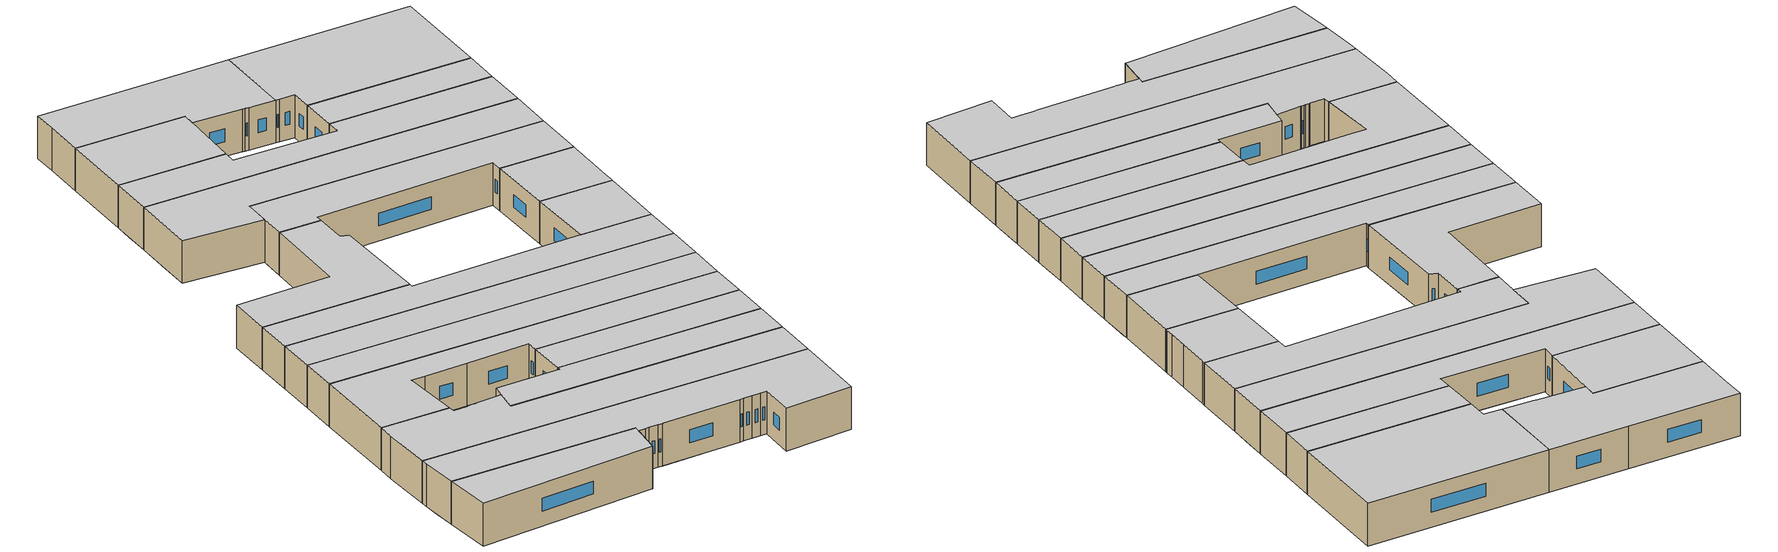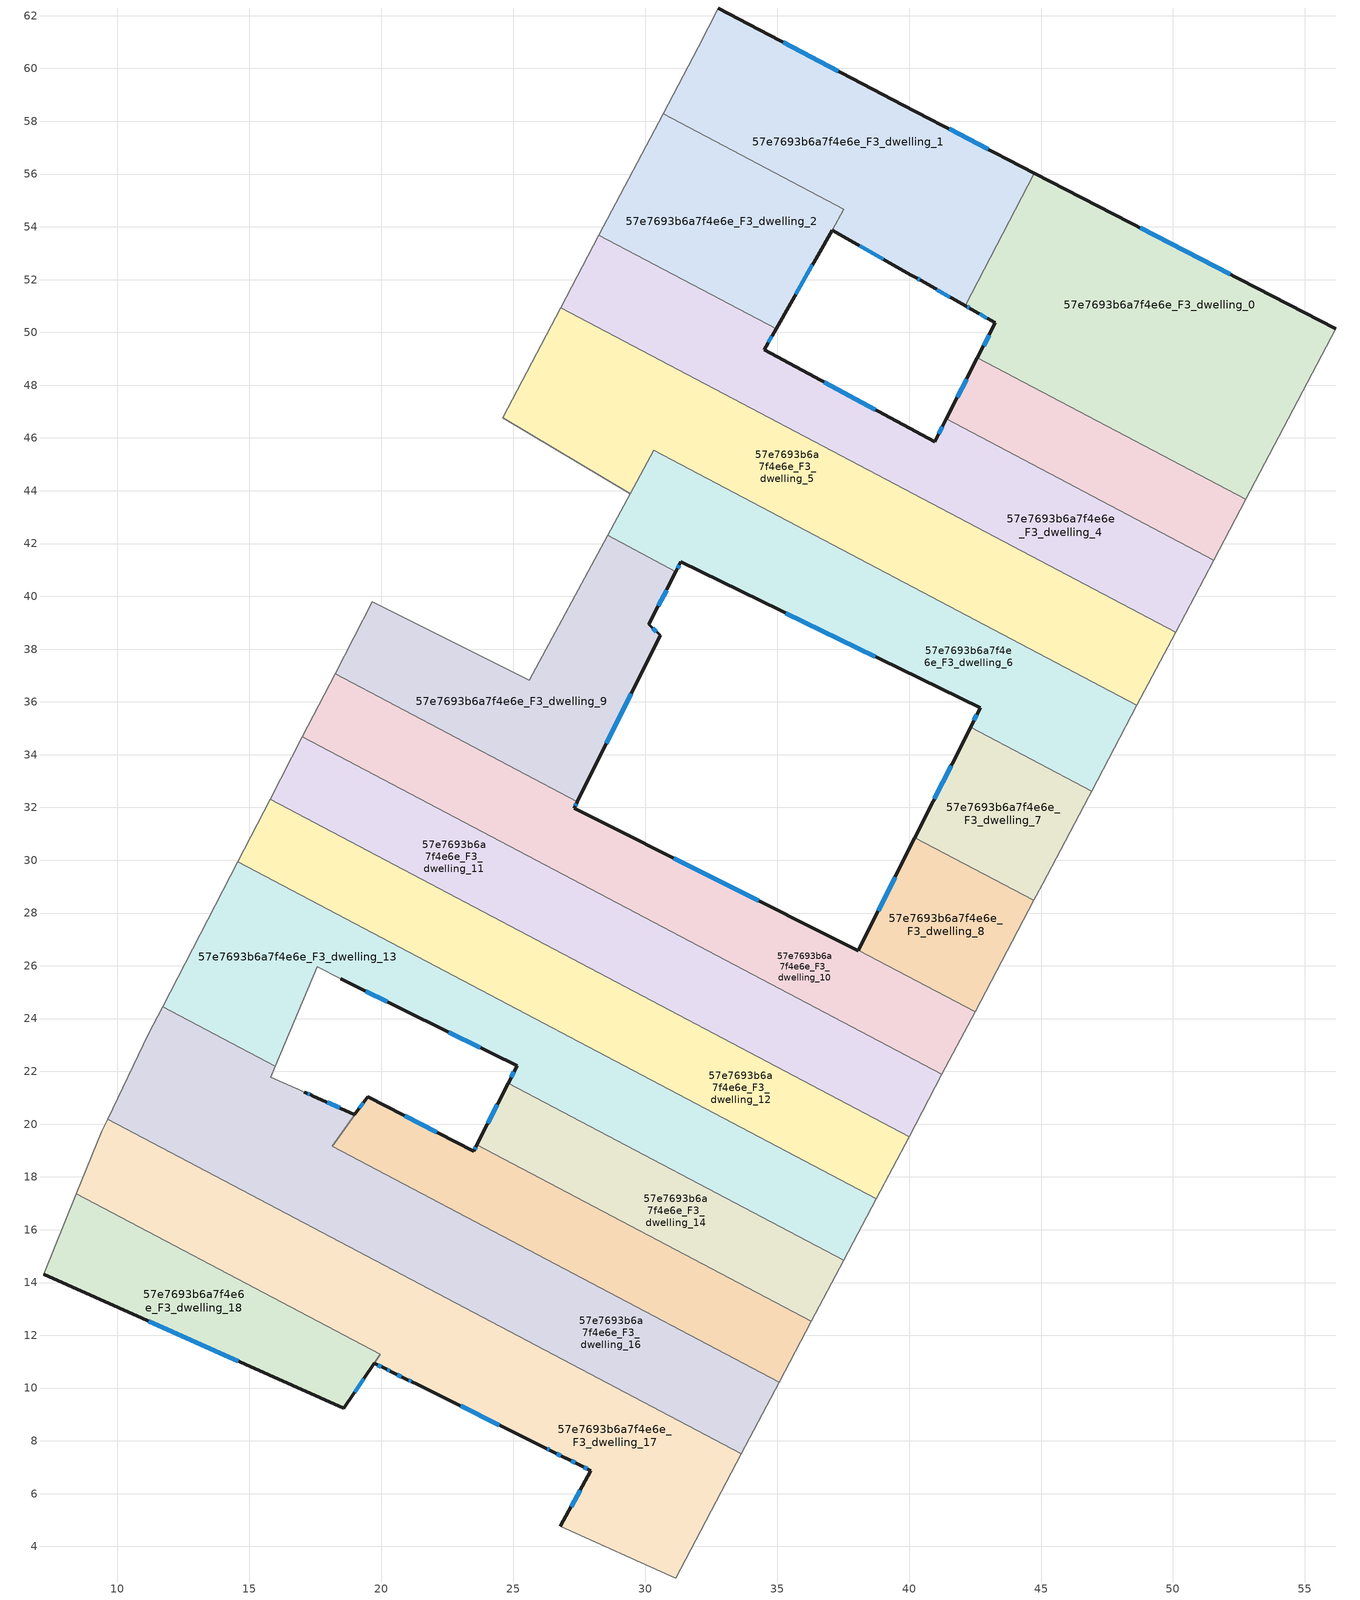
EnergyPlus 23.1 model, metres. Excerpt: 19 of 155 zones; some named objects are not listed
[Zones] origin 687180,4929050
57e7693b6a7f4e6e_F3_dwelling_0
 floor to 57e7693b6a7f4e6e_F2_dwelling_10 (EU_floor_Construction): 56.18,50.13 54.03,46.07 42.67,52.06 44.75,56.04 z9
 floor to 57e7693b6a7f4e6e_F2_dwelling_11 (EU_floor_Construction): 54.03,46.07 52.76,43.67 42.59,49.04 43.27,50.36 42.17,50.98 42.12,51.01 42.67,52.06 z9
 wall outside (EU_wall_Construction): 42.12,51.01 42.35,50.88 43.27,50.36 42.59,49.04 / 56.18,50.13 44.75,56.04 z9:12
 wall to 57e7693b6a7f4e6e_F3_dwelling_1 (EU_wall_Construction): 44.75,56.04 42.12,51.01 z9:12
 wall adiabatic (EU_wall_Construction): 52.76,43.67 56.18,50.13 z9:12
 wall to 57e7693b6a7f4e6e_F3_dwelling_3 (EU_wall_Construction): 42.59,49.04 52.76,43.67 z9:12
 window (EU_Window_Construction): 42.2,50.96 42.27,50.93 / 52.17,52.2 48.76,53.97 / 43.03,49.9 42.83,49.5 / 42.67,50.7 42.94,50.54 z10.05:10.95
 ceiling to 57e7693b6a7f4e6e_F4_dwelling_0 (EU_floor_Construction): 52.76,43.67 56.18,50.13 44.75,56.04 42.12,51.01 42.35,50.88 43.27,50.36 42.59,49.04 z12
57e7693b6a7f4e6e_F3_dwelling_1
 floor to 57e7693b6a7f4e6e_F2_dwelling_0 (EU_floor_Construction): 39.78,58.61 44.61,56.11 42.53,52.16 30.73,58.38 32.02,60.81 32.78,62.29 z9
 floor to 57e7693b6a7f4e6e_F2_dwelling_1 (EU_floor_Construction): 42.53,52.16 41.97,51.1 40.47,51.95 40.43,51.97 37.08,53.87 37.53,54.66 30.68,58.28 30.73,58.38 z9
 floor adiabatic (EU_floor_Construction): 44.61,56.11 39.78,58.61 44.75,56.04 42.12,51.01 41.97,51.1 z9
 wall outside (EU_wall_Construction): 37.08,53.87 40.08,52.17 40.12,52.15 40.27,52.07 40.47,51.95 42.12,51.01 / 44.75,56.04 39.78,58.61 32.78,62.29 z9:12
 wall adiabatic (EU_wall_Construction): 32.78,62.29 32.02,60.81 30.68,58.28 z9:12
 wall to 57e7693b6a7f4e6e_F3_dwelling_2 (EU_wall_Construction): 30.68,58.28 37.53,54.66 37.08,53.87 z9:12
 window (EU_Window_Construction): 40.34,52.02 40.4,51.99 / 38.14,53.28 39.03,52.77 / 37.32,59.9 35.23,61 / 43.01,56.94 41.52,57.71 / 41.05,51.62 41.55,51.34 z10.05:10.95
 ceiling to 57e7693b6a7f4e6e_F4_dwelling_1 (EU_floor_Construction): 42.12,51.01 44.75,56.04 39.78,58.61 32.78,62.29 32.02,60.81 30.68,58.28 37.53,54.66 37.08,53.87 40.08,52.17 40.12,52.15 40.27,52.07 40.47,51.95 z12
57e7693b6a7f4e6e_F3_dwelling_10
 floor to 57e7693b6a7f4e6e_F2_dwelling_15 (EU_floor_Construction): 42.34,23.97 41.24,21.89 29.75,27.96 30.85,30.04 z9
 floor to 57e7693b6a7f4e6e_F2_dwelling_4 (EU_floor_Construction): 27.43,32.22 27.31,31.97 30.91,30.16 30.1,28.62 17.36,35.35 18.25,37.07 z9
 floor to 57e7693b6a7f4e6e_F2_dwelling_14 (EU_floor_Construction): 38.08,26.59 42.5,24.26 42.34,23.97 30.85,30.04 30.91,30.16 38.07,26.57 z9
 floor adiabatic (EU_floor_Construction): 30.91,30.16 30.85,30.04 29.75,27.96 17.02,34.68 17.36,35.35 30.1,28.62 z9
 wall outside (EU_wall_Construction): 38.08,26.59 38.07,26.57 27.31,31.97 27.43,32.22 z9:12
 wall adiabatic (EU_wall_Construction): 41.24,21.89 42.5,24.26 / 18.25,37.07 17.02,34.68 z9:12
 wall to 57e7693b6a7f4e6e_F3_dwelling_11 (EU_wall_Construction): 17.02,34.68 41.24,21.89 z9:12
 wall to 57e7693b6a7f4e6e_F3_dwelling_9 (EU_wall_Construction): 27.43,32.22 18.25,37.07 z9:12
 wall to 57e7693b6a7f4e6e_F3_dwelling_8 (EU_wall_Construction): 42.5,24.26 38.08,26.59 z9:12
 window (EU_Window_Construction): 34.3,28.47 31.08,30.08 / 27.35,32.06 27.38,32.13 z10.05:10.95
 ceiling to 57e7693b6a7f4e6e_F4_dwelling_10 (EU_floor_Construction): 41.24,21.89 42.5,24.26 38.08,26.59 38.07,26.57 27.31,31.97 27.43,32.22 18.25,37.07 17.02,34.68 z12
57e7693b6a7f4e6e_F3_dwelling_11
 floor adiabatic (EU_floor_Construction): 29.75,27.96 28.5,25.6 15.79,32.31 17.02,34.68 z9
 floor to 57e7693b6a7f4e6e_F2_dwelling_16 (EU_floor_Construction): 40.22,19.95 40,19.53 28.5,25.6 28.72,26.02 z9
 floor to 57e7693b6a7f4e6e_F2_dwelling_15 (EU_floor_Construction): 41.24,21.89 40.22,19.95 28.72,26.02 29.75,27.96 z9
 wall to 57e7693b6a7f4e6e_F3_dwelling_12 (EU_wall_Construction): 15.79,32.31 40,19.53 z9:12
 wall adiabatic (EU_wall_Construction): 17.02,34.68 15.79,32.31 / 40,19.53 41.24,21.89 z9:12
 ceiling to 57e7693b6a7f4e6e_F4_dwelling_11 (EU_floor_Construction): 40,19.53 41.24,21.89 17.02,34.68 15.79,32.31 z12
57e7693b6a7f4e6e_F3_dwelling_12
 floor to 57e7693b6a7f4e6e_F2_dwelling_16 (EU_floor_Construction): 40,19.53 38.75,17.17 27.26,23.25 28.5,25.6 z9
 floor to 57e7693b6a7f4e6e_F2_dwelling_6 (EU_floor_Construction): 27.99,24.63 27.98,24.61 27.94,24.55 27.26,23.25 14.56,29.95 15.29,31.34 z9
 floor to 57e7693b6a7f4e6e_F2_dwelling_5 (EU_floor_Construction): 28.5,25.6 27.99,24.63 15.29,31.34 15.79,32.31 z9
 wall to 57e7693b6a7f4e6e_F3_dwelling_13 (EU_wall_Construction): 14.56,29.95 38.75,17.17 z9:12
 wall adiabatic (EU_wall_Construction): 15.79,32.31 14.56,29.95 / 38.75,17.17 40,19.53 z9:12
 ceiling to 57e7693b6a7f4e6e_F4_dwelling_12 (EU_floor_Construction): 38.75,17.17 40,19.53 15.79,32.31 14.56,29.95 z12
57e7693b6a7f4e6e_F3_dwelling_13
 floor to 57e7693b6a7f4e6e_F2_dwelling_6 (EU_floor_Construction): 27.26,23.25 26.03,20.91 24.81,21.55 25.15,22.21 21.18,24.16 18.46,25.5 17.58,25.96 16.74,23.97 12.6,26.16 14.56,29.95 z9
 floor to 57e7693b6a7f4e6e_F2_dwelling_16 (EU_floor_Construction): 38.75,17.17 38.09,15.93 26.6,22 27.26,23.25 z9
 floor to 57e7693b6a7f4e6e_F2_dwelling_7 (EU_floor_Construction): 16.74,23.97 15.98,22.2 11.72,24.45 12.6,26.16 z9
 floor to 57e7693b6a7f4e6e_F2_dwelling_17 (EU_floor_Construction): 38.09,15.93 37.52,14.84 26.03,20.91 26.6,22 z9
 wall outside (EU_wall_Construction): 18.46,25.5 21.18,24.16 25.15,22.21 24.81,21.55 z9:12
 wall adiabatic (EU_wall_Construction): 37.52,14.84 38.75,17.17 / 15.98,22.2 17.58,25.96 18.46,25.5 / 14.56,29.95 11.72,24.46 z9:12
 wall to 57e7693b6a7f4e6e_F3_dwelling_14 (EU_wall_Construction): 24.81,21.55 37.52,14.84 z9:12
 wall to 57e7693b6a7f4e6e_F3_dwelling_16 (EU_wall_Construction): 11.72,24.46 15.98,22.2 z9:12
 window (EU_Window_Construction): 25.03,21.98 24.93,21.79 / 22.57,23.48 23.75,22.9 / 19.42,25.03 20.22,24.63 z10.05:10.95
 ceiling to 57e7693b6a7f4e6e_F4_dwelling_13 (EU_floor_Construction): 37.52,14.84 38.75,17.17 14.56,29.95 11.72,24.46 15.98,22.2 17.58,25.96 18.46,25.5 21.18,24.16 25.15,22.21 24.81,21.55 z12
57e7693b6a7f4e6e_F3_dwelling_14
 floor to 57e7693b6a7f4e6e_F2_dwelling_17 (EU_floor_Construction): 37.52,14.84 36.3,12.53 24.8,18.6 26.03,20.91 z9
 floor to 57e7693b6a7f4e6e_F2_dwelling_6 (EU_floor_Construction): 26.03,20.91 25.26,19.47 24.07,20.1 24.81,21.55 z9
 floor to 57e7693b6a7f4e6e_F2_dwelling_7 (EU_floor_Construction): 25.26,19.47 24.8,18.6 23.63,19.22 24.07,20.1 z9
 wall outside (EU_wall_Construction): 24.81,21.55 23.63,19.22 z9:12
 wall adiabatic (EU_wall_Construction): 36.3,12.53 37.52,14.84 z9:12
 wall to 57e7693b6a7f4e6e_F3_dwelling_15 (EU_wall_Construction): 23.63,19.22 36.3,12.53 z9:12
 window (EU_Window_Construction): 24.4,20.73 24.04,20.04 z10.05:10.95
 ceiling to 57e7693b6a7f4e6e_F4_dwelling_14 (EU_floor_Construction): 36.3,12.53 37.52,14.84 24.81,21.55 23.63,19.22 z12
57e7693b6a7f4e6e_F3_dwelling_15
 floor to 57e7693b6a7f4e6e_F2_dwelling_7 (EU_floor_Construction): 23.63,19.22 24.8,18.6 23.58,16.29 18.14,19.17 19,20.37 19.48,21.04 23.51,18.97 z9
 floor to 57e7693b6a7f4e6e_F2_dwelling_18 (EU_floor_Construction): 35.97,11.91 35.08,10.22 23.58,16.29 24.48,17.98 z9
 floor to 57e7693b6a7f4e6e_F2_dwelling_17 (EU_floor_Construction): 36.3,12.53 35.97,11.91 24.48,17.98 24.8,18.6 z9
 wall outside (EU_wall_Construction): 23.63,19.22 23.51,18.97 19.48,21.04 19,20.37 z9:12
 wall adiabatic (EU_wall_Construction): 35.08,10.22 36.3,12.53 z9:12
 wall to 57e7693b6a7f4e6e_F3_dwelling_16 (EU_wall_Construction): 19,20.36 18.14,19.17 35.08,10.22 z9:12
 window (EU_Window_Construction): 19.31,20.81 19.17,20.61 / 22.1,19.7 20.89,20.32 / 23.58,19.13 23.55,19.06 z10.05:10.95
 ceiling to 57e7693b6a7f4e6e_F4_dwelling_15 (EU_floor_Construction): 35.08,10.22 36.3,12.53 23.63,19.22 23.51,18.97 19.48,21.04 19,20.37 18.14,19.17 z12
57e7693b6a7f4e6e_F3_dwelling_16
 floor to 57e7693b6a7f4e6e_F2_dwelling_8 (EU_floor_Construction): 23.14,15.44 22.15,13.58 9.64,20.19 10.55,22.09 z9
 floor to 57e7693b6a7f4e6e_F2_dwelling_18 (EU_floor_Construction): 35.08,10.22 33.84,7.89 22.35,13.96 23.58,16.29 z9
 floor to 57e7693b6a7f4e6e_F2_dwelling_19 (EU_floor_Construction): 33.84,7.89 33.64,7.51 22.15,13.58 22.35,13.96 z9
 floor to 57e7693b6a7f4e6e_F2_dwelling_7 (EU_floor_Construction): 18.99,20.36 18.14,19.17 23.58,16.29 23.19,15.55 23.16,15.49 23.14,15.44 10.55,22.09 10.56,22.12 10.57,22.14 11.18,23.4 11.72,24.45 15.98,22.2 15.81,21.78 16.76,21.36 16.78,21.35 z9
 wall outside (EU_wall_Construction): 18.99,20.36 17.38,21.08 17.36,21.09 17.15,21.19 17.09,21.21 z9:12
 wall adiabatic (EU_wall_Construction): 17.09,21.21 16.82,21.33 16.8,21.34 16.76,21.36 15.81,21.78 15.98,22.2 / 33.64,7.51 35.08,10.22 / 11.72,24.46 11.18,23.4 9.64,20.19 z9:12
 wall to 57e7693b6a7f4e6e_F3_dwelling_17 (EU_wall_Construction): 9.64,20.19 33.64,7.51 z9:12
 window (EU_Window_Construction): 17.29,21.12 17.22,21.15 / 18.43,20.62 17.95,20.83 z10.05:10.95
 ceiling to 57e7693b6a7f4e6e_F4_dwelling_16 (EU_floor_Construction): 33.64,7.51 35.08,10.22 18.14,19.17 18.99,20.36 17.38,21.08 17.36,21.09 17.15,21.19 17.09,21.21 16.82,21.33 16.8,21.34 16.76,21.36 15.81,21.78 15.98,22.2 11.72,24.46 11.18,23.4 9.64,20.19 z12
57e7693b6a7f4e6e_F3_dwelling_17
 floor to 57e7693b6a7f4e6e_F2_dwelling_19 (EU_floor_Construction): 33.64,7.51 31.16,2.8 26.79,4.76 27.94,6.87 27.54,7.08 27,7.34 26.99,7.35 21.23,10.2 20.95,10.34 20.55,10.54 22.15,13.58 z9
 floor to 57e7693b6a7f4e6e_F2_dwelling_8 (EU_floor_Construction): 22.15,13.58 21.46,12.28 21.42,12.2 9.02,18.75 9.42,19.73 9.64,20.19 z9
 floor to 57e7693b6a7f4e6e_F2_dwelling_9 (EU_floor_Construction): 21.42,12.2 20.55,10.54 20.41,10.61 20.14,10.74 19.73,10.94 18.58,9.24 19.95,11.28 8.45,17.36 9.02,18.75 z9
 wall outside (EU_wall_Construction): 18.58,9.24 19.73,10.94 20.14,10.74 20.41,10.61 20.95,10.34 21.23,10.21 21.29,10.17 26.2,7.74 26.46,7.61 26.99,7.35 27,7.34 27.54,7.08 27.94,6.87 26.79,4.76 z9:12
 wall to 57e7693b6a7f4e6e_F3_dwelling_18 (EU_wall_Construction): 8.45,17.36 19.95,11.28 18.58,9.24 z9:12
 wall adiabatic (EU_wall_Construction): 9.64,20.19 9.42,19.73 8.45,17.36 / 26.79,4.76 31.16,2.8 33.64,7.51 z9:12
 window (EU_Window_Construction): 27.54,6.13 27.19,5.5 / 27.68,7 27.8,6.94 / 27.19,7.25 27.35,7.17 / 26.65,7.52 26.81,7.44 / 26.29,7.69 26.37,7.65 / 23.01,9.32 24.47,8.59 / 21.05,10.29 21.13,10.25 / 20.6,10.51 20.76,10.43 / 20.24,10.7 20.32,10.66 / 19.88,10.87 20,10.81 / 18.99,9.83 19.33,10.34 z10.05:10.95
 ceiling to 57e7693b6a7f4e6e_F4_dwelling_17 (EU_floor_Construction): 31.16,2.8 33.64,7.51 9.64,20.19 9.42,19.73 8.45,17.36 19.95,11.28 18.58,9.24 19.73,10.94 20.14,10.74 20.41,10.61 20.95,10.34 21.23,10.21 21.29,10.17 26.2,7.74 26.46,7.61 26.99,7.35 27,7.34 27.54,7.08 27.94,6.87 26.79,4.76 z12
57e7693b6a7f4e6e_F3_dwelling_18
 floor adiabatic (EU_floor_Construction): 19.95,11.28 18.58,9.24 7.21,14.3 8.45,17.36 z9
 wall outside (EU_wall_Construction): 7.21,14.3 18.58,9.24 z9:12
 wall adiabatic (EU_wall_Construction): 8.45,17.36 7.21,14.3 z9:12
 window (EU_Window_Construction): 11.19,12.53 14.59,11.01 z10.05:10.95
 ceiling to 57e7693b6a7f4e6e_F4_dwelling_18 (EU_floor_Construction): 18.58,9.24 19.95,11.28 8.45,17.36 7.21,14.3 z12
57e7693b6a7f4e6e_F3_dwelling_2
 floor to 57e7693b6a7f4e6e_F2_dwelling_1 (EU_floor_Construction): 37.53,54.66 34.96,50.13 28.25,53.68 30.68,58.28 z9
 wall outside (EU_wall_Construction): 34.96,50.13 37.08,53.87 z9:12
 wall adiabatic (EU_wall_Construction): 30.68,58.28 28.25,53.68 z9:12
 wall to 57e7693b6a7f4e6e_F3_dwelling_4 (EU_wall_Construction): 28.25,53.68 34.96,50.13 z9:12
 window (EU_Window_Construction): 35.71,51.44 36.34,52.56 z10.05:10.95
 ceiling to 57e7693b6a7f4e6e_F4_dwelling_2 (EU_floor_Construction): 34.96,50.13 37.53,54.66 30.68,58.28 28.25,53.68 z12
57e7693b6a7f4e6e_F3_dwelling_3
 floor to 57e7693b6a7f4e6e_F2_dwelling_11 (EU_floor_Construction): 52.76,43.67 51.7,41.66 41.56,47.01 42.59,49.04 z9
 floor to 57e7693b6a7f4e6e_F2_dwelling_12 (EU_floor_Construction): 51.7,41.66 51.55,41.38 41.42,46.72 41.56,47.01 z9
 wall outside (EU_wall_Construction): 42.59,49.04 41.42,46.72 z9:12
 wall adiabatic (EU_wall_Construction): 51.55,41.38 52.76,43.67 z9:12
 wall to 57e7693b6a7f4e6e_F3_dwelling_4 (EU_wall_Construction): 41.42,46.72 51.55,41.38 z9:12
 window (EU_Window_Construction): 42.18,48.23 41.83,47.54 z10.05:10.95
 ceiling to 57e7693b6a7f4e6e_F4_dwelling_3 (EU_floor_Construction): 51.55,41.38 52.76,43.67 42.59,49.04 41.42,46.72 z12
57e7693b6a7f4e6e_F3_dwelling_4
 floor to 57e7693b6a7f4e6e_F2_dwelling_12 (EU_floor_Construction): 51.55,41.38 50.1,38.63 38.59,44.71 39.59,46.6 40.97,45.85 41.42,46.72 z9
 floor to 57e7693b6a7f4e6e_F2_dwelling_1 (EU_floor_Construction): 34.96,50.13 34.52,49.34 39.59,46.6 39.43,46.3 27.64,52.53 28.25,53.68 z9
 floor to 57e7693b6a7f4e6e_F2_dwelling_2 (EU_floor_Construction): 39.43,46.3 38.59,44.71 26.8,50.94 27.64,52.53 z9
 wall outside (EU_wall_Construction): 41.42,46.72 40.97,45.85 34.52,49.34 34.96,50.13 z9:12
 wall adiabatic (EU_wall_Construction): 50.1,38.63 51.55,41.38 / 28.25,53.68 26.8,50.94 z9:12
 wall to 57e7693b6a7f4e6e_F3_dwelling_5 (EU_wall_Construction): 26.8,50.94 50.1,38.63 z9:12
 window (EU_Window_Construction): 38.71,47.08 36.78,48.12 / 41.26,46.42 41.13,46.16 / 34.67,49.62 34.81,49.86 z10.05:10.95
 ceiling to 57e7693b6a7f4e6e_F4_dwelling_4 (EU_floor_Construction): 50.1,38.63 51.55,41.38 41.42,46.72 40.97,45.85 34.52,49.34 34.96,50.13 28.25,53.68 26.8,50.94 z12
57e7693b6a7f4e6e_F3_dwelling_5
 floor to 57e7693b6a7f4e6e_F2_dwelling_3 (EU_floor_Construction): 37.36,42.38 37.13,41.94 30.32,45.54 29.44,43.89 24.6,46.77 25.57,48.61 z9
 floor to 57e7693b6a7f4e6e_F2_dwelling_12 (EU_floor_Construction): 50.1,38.63 49.5,37.51 38,43.58 38.59,44.71 z9
 floor adiabatic (EU_floor_Construction): 38.59,44.71 38,43.58 49.5,37.51 48.64,35.87 37.13,41.94 37.36,42.38 25.57,48.61 26.8,50.94 z9
 wall adiabatic (EU_wall_Construction): 26.8,50.94 24.6,46.77 29.44,43.89 30.32,45.54 / 48.64,35.87 50.1,38.63 z9:12
 wall to 57e7693b6a7f4e6e_F3_dwelling_6 (EU_wall_Construction): 30.33,45.54 48.64,35.87 z9:12
 ceiling to 57e7693b6a7f4e6e_F4_dwelling_5 (EU_floor_Construction): 48.64,35.87 50.1,38.63 26.8,50.94 24.6,46.77 29.44,43.89 30.32,45.54 z12
57e7693b6a7f4e6e_F3_dwelling_6
 floor to 57e7693b6a7f4e6e_F2_dwelling_13 (EU_floor_Construction): 48.64,35.87 47.38,33.49 35.88,39.57 37.13,41.94 z9
 floor to 57e7693b6a7f4e6e_F2_dwelling_14 (EU_floor_Construction): 42.69,35.77 35.68,39.19 35.88,39.57 47.38,33.49 46.92,32.62 42.33,35.04 z9
 floor to 57e7693b6a7f4e6e_F2_dwelling_3 (EU_floor_Construction): 37.13,41.94 35.68,39.19 31.35,41.3 31.17,40.94 28.58,42.31 30.33,45.54 z9
 wall outside (EU_wall_Construction): 31.17,40.94 31.35,41.3 42.69,35.77 42.33,35.04 z9:12
 wall adiabatic (EU_wall_Construction): 29.43,43.89 28.58,42.31 / 30.33,45.54 29.44,43.89 / 46.92,32.62 48.64,35.87 z9:12
 wall to 57e7693b6a7f4e6e_F3_dwelling_7 (EU_wall_Construction): 42.33,35.04 46.92,32.62 z9:12
 wall to 57e7693b6a7f4e6e_F3_dwelling_9 (EU_wall_Construction): 28.58,42.31 31.17,40.94 z9:12
 window (EU_Window_Construction): 42.57,35.52 42.46,35.3 / 35.33,39.36 38.72,37.71 / 31.23,41.07 31.29,41.18 z10.05:10.95
 ceiling to 57e7693b6a7f4e6e_F4_dwelling_6 (EU_floor_Construction): 46.92,32.62 48.64,35.87 30.33,45.54 29.44,43.89 28.58,42.31 31.17,40.94 31.35,41.3 42.69,35.77 42.33,35.04 z12
57e7693b6a7f4e6e_F3_dwelling_7
 floor to 57e7693b6a7f4e6e_F2_dwelling_14 (EU_floor_Construction): 46.92,32.62 46.81,32.4 45.76,30.4 45.06,29.11 44.78,28.58 44.73,28.48 40.22,30.85 42.33,35.04 z9
 wall outside (EU_wall_Construction): 42.33,35.04 40.22,30.85 z9:12
 wall adiabatic (EU_wall_Construction): 44.73,28.48 44.82,28.65 45.06,29.11 45.76,30.4 46.81,32.4 46.92,32.62 z9:12
 wall to 57e7693b6a7f4e6e_F3_dwelling_8 (EU_wall_Construction): 40.22,30.85 44.73,28.48 z9:12
 window (EU_Window_Construction): 41.59,33.57 40.96,32.32 z10.05:10.95
 ceiling to 57e7693b6a7f4e6e_F4_dwelling_7 (EU_floor_Construction): 45.06,29.11 45.76,30.4 46.81,32.4 46.92,32.62 42.33,35.04 40.22,30.85 44.73,28.48 44.82,28.65 z12
57e7693b6a7f4e6e_F3_dwelling_8
 floor to 57e7693b6a7f4e6e_F2_dwelling_14 (EU_floor_Construction): 44.73,28.48 42.5,24.26 38.08,26.59 40.22,30.85 z9
 wall outside (EU_wall_Construction): 40.22,30.85 38.08,26.59 z9:12
 wall adiabatic (EU_wall_Construction): 42.5,24.26 44.73,28.48 z9:12
 window (EU_Window_Construction): 39.47,29.36 38.83,28.09 z10.05:10.95
 ceiling to 57e7693b6a7f4e6e_F4_dwelling_8 (EU_floor_Construction): 42.5,24.26 44.73,28.48 40.22,30.85 38.08,26.59 z12
57e7693b6a7f4e6e_F3_dwelling_9
 floor to 57e7693b6a7f4e6e_F2_dwelling_3 (EU_floor_Construction): 31.17,40.94 30.15,38.93 30.57,38.52 29.38,36.14 26.16,37.84 28.58,42.31 z9
 floor to 57e7693b6a7f4e6e_F2_dwelling_4 (EU_floor_Construction): 29.38,36.14 27.43,32.22 18.25,37.07 19.67,39.8 25.61,36.82 26.16,37.84 z9
 wall outside (EU_wall_Construction): 27.43,32.22 30.57,38.52 30.15,38.93 31.17,40.94 z9:12
 wall adiabatic (EU_wall_Construction): 28.58,42.31 25.61,36.82 19.67,39.8 18.25,37.07 z9:12
 window (EU_Window_Construction): 30.5,39.64 30.81,40.24 / 30.42,38.67 30.3,38.79 / 28.53,34.43 29.47,36.31 z10.05:10.95
 ceiling to 57e7693b6a7f4e6e_F4_dwelling_9 (EU_floor_Construction): 27.43,32.22 30.57,38.52 30.15,38.93 31.17,40.94 28.58,42.31 25.61,36.82 19.67,39.8 18.25,37.07 z12
[Building]
EU S2 Campaign: North Axis=0; Terrain=City; Solar Distribution=FullExterior
[Site:Location]
Bologna: Latitude=44.5; Longitude=11.25; Time Zone=1; Elevation=37
[SizingPeriod:WeatherFileDays]
AnnualSizingPeriod: Begin Month=1; Begin Day of Month=1; End Month=12; End Day of Month=31; Day of Week for Start Day=Monday; Use Weather File Daylight Saving Period=No; Use Weather File Rain and Snow Indicators=No
[MATERIAL]
EU_InternalMass_Material: Roughness=MediumRough; Thickness=0.1; Conductivity=1; Density=1800; Specific Heat=900; Thermal Absorptance=0.9; Solar Absorptance=0.7; Visible Absorptance=0.7
[MATERIAL:NOMASS] Roughness=MediumRough; Thermal Absorptance=0.9; Solar Absorptance=0.7; Visible Absorptance=0.7
Name | Thermal Resistance
EU_wall_NoMass | 0.890213
EU_floor_NoMass | 0.79516
[WINDOWMATERIAL:SIMPLEGLAZINGSYSTEM]
EU_Window_SimpleGlazing: UFactor=4.49146; Solar Heat Gain Coefficient=0.85; Visible Transmittance=0.85
[CONSTRUCTION]
EU_wall_Construction: EU_wall_NoMass
EU_floor_Construction: EU_floor_NoMass
EU_Window_Construction: EU_Window_SimpleGlazing
EU_InternalMass_Construction: EU_InternalMass_Material
[ZONE] Type=1; Multiplier=1; Ceiling Height=autocalculate; Floor Area=autocalculate; Part of Total Floor Area=Yes
Name | Volume
57e7693b6a7f4e6e_F3_dwelling_0 | 273.538
57e7693b6a7f4e6e_F3_dwelling_1 | 201.469
57e7693b6a7f4e6e_F3_dwelling_10 | 215.485
57e7693b6a7f4e6e_F3_dwelling_11 | 219.079
57e7693b6a7f4e6e_F3_dwelling_12 | 218.656
57e7693b6a7f4e6e_F3_dwelling_13 | 250.606
57e7693b6a7f4e6e_F3_dwelling_14 | 112.817
57e7693b6a7f4e6e_F3_dwelling_15 | 144.416
57e7693b6a7f4e6e_F3_dwelling_16 | 288.321
57e7693b6a7f4e6e_F3_dwelling_17 | 290.281
57e7693b6a7f4e6e_F3_dwelling_18 | 109.363
57e7693b6a7f4e6e_F3_dwelling_2 | 119.768
57e7693b6a7f4e6e_F3_dwelling_3 | 89.3137
57e7693b6a7f4e6e_F3_dwelling_4 | 224.565
57e7693b6a7f4e6e_F3_dwelling_5 | 276.244
57e7693b6a7f4e6e_F3_dwelling_6 | 205.339
57e7693b6a7f4e6e_F3_dwelling_7 | 72.3516
57e7693b6a7f4e6e_F3_dwelling_8 | 72.1479
57e7693b6a7f4e6e_F3_dwelling_9 | 161.722
[INTERNALMASS] Construction=EU_InternalMass_Construction
Name | Zone or ZoneList | Surface Area
57e7693b6a7f4e6e_F3_dwelling_0_EU_InternalMass | 57e7693b6a7f4e6e_F3_dwelling_0 | 91.1771
57e7693b6a7f4e6e_F3_dwelling_1_EU_InternalMass | 57e7693b6a7f4e6e_F3_dwelling_1 | 67.1601
57e7693b6a7f4e6e_F3_dwelling_2_EU_InternalMass | 57e7693b6a7f4e6e_F3_dwelling_2 | 39.9253
57e7693b6a7f4e6e_F3_dwelling_3_EU_InternalMass | 57e7693b6a7f4e6e_F3_dwelling_3 | 29.7713
57e7693b6a7f4e6e_F3_dwelling_4_EU_InternalMass | 57e7693b6a7f4e6e_F3_dwelling_4 | 74.8548
57e7693b6a7f4e6e_F3_dwelling_5_EU_InternalMass | 57e7693b6a7f4e6e_F3_dwelling_5 | 92.081
57e7693b6a7f4e6e_F3_dwelling_6_EU_InternalMass | 57e7693b6a7f4e6e_F3_dwelling_6 | 68.4546
57e7693b6a7f4e6e_F3_dwelling_7_EU_InternalMass | 57e7693b6a7f4e6e_F3_dwelling_7 | 24.1178
57e7693b6a7f4e6e_F3_dwelling_8_EU_InternalMass | 57e7693b6a7f4e6e_F3_dwelling_8 | 24.0477
57e7693b6a7f4e6e_F3_dwelling_9_EU_InternalMass | 57e7693b6a7f4e6e_F3_dwelling_9 | 53.9065
57e7693b6a7f4e6e_F3_dwelling_10_EU_InternalMass | 57e7693b6a7f4e6e_F3_dwelling_10 | 71.8358
57e7693b6a7f4e6e_F3_dwelling_11_EU_InternalMass | 57e7693b6a7f4e6e_F3_dwelling_11 | 73.0264
57e7693b6a7f4e6e_F3_dwelling_12_EU_InternalMass | 57e7693b6a7f4e6e_F3_dwelling_12 | 72.8854
57e7693b6a7f4e6e_F3_dwelling_13_EU_InternalMass | 57e7693b6a7f4e6e_F3_dwelling_13 | 83.5409
57e7693b6a7f4e6e_F3_dwelling_14_EU_InternalMass | 57e7693b6a7f4e6e_F3_dwelling_14 | 37.6057
57e7693b6a7f4e6e_F3_dwelling_15_EU_InternalMass | 57e7693b6a7f4e6e_F3_dwelling_15 | 48.1423
57e7693b6a7f4e6e_F3_dwelling_16_EU_InternalMass | 57e7693b6a7f4e6e_F3_dwelling_16 | 96.1041
57e7693b6a7f4e6e_F3_dwelling_17_EU_InternalMass | 57e7693b6a7f4e6e_F3_dwelling_17 | 96.767
57e7693b6a7f4e6e_F3_dwelling_18_EU_InternalMass | 57e7693b6a7f4e6e_F3_dwelling_18 | 36.4654
[OTHEREQUIPMENT] Fuel Type=Electricity; Design Level Calculation Method=Watts/Area; Power per Zone Floor Area=1; Fraction Latent=0; Fraction Radiant=0; Fraction Lost=0; Carbon Dioxide Generation Rate=0; EndUse Subcategory=EU_Step8_InternalGains
Name | Zone or ZoneList or Space or SpaceList | Schedule
EU_Step8_InternalGain_57e7693b6a7f4e6e_F3_dwelling_0_f000 | 57e7693b6a7f4e6e_F3_dwelling_0 | EU_Step8_GainSchedule_57e7693b6a7f4e6e_F3_dwelling_0_f000
EU_Step8_InternalGain_57e7693b6a7f4e6e_F3_dwelling_1_f000 | 57e7693b6a7f4e6e_F3_dwelling_1 | EU_Step8_GainSchedule_57e7693b6a7f4e6e_F3_dwelling_1_f000
EU_Step8_InternalGain_57e7693b6a7f4e6e_F3_dwelling_2_f000 | 57e7693b6a7f4e6e_F3_dwelling_2 | EU_Step8_GainSchedule_57e7693b6a7f4e6e_F3_dwelling_2_f000
EU_Step8_InternalGain_57e7693b6a7f4e6e_F3_dwelling_3_f000 | 57e7693b6a7f4e6e_F3_dwelling_3 | EU_Step8_GainSchedule_57e7693b6a7f4e6e_F3_dwelling_3_f000
EU_Step8_InternalGain_57e7693b6a7f4e6e_F3_dwelling_4_f000 | 57e7693b6a7f4e6e_F3_dwelling_4 | EU_Step8_GainSchedule_57e7693b6a7f4e6e_F3_dwelling_4_f000
EU_Step8_InternalGain_57e7693b6a7f4e6e_F3_dwelling_5_f000 | 57e7693b6a7f4e6e_F3_dwelling_5 | EU_Step8_GainSchedule_57e7693b6a7f4e6e_F3_dwelling_5_f000
EU_Step8_InternalGain_57e7693b6a7f4e6e_F3_dwelling_6_f000 | 57e7693b6a7f4e6e_F3_dwelling_6 | EU_Step8_GainSchedule_57e7693b6a7f4e6e_F3_dwelling_6_f000
EU_Step8_InternalGain_57e7693b6a7f4e6e_F3_dwelling_7_f000 | 57e7693b6a7f4e6e_F3_dwelling_7 | EU_Step8_GainSchedule_57e7693b6a7f4e6e_F3_dwelling_7_f000
EU_Step8_InternalGain_57e7693b6a7f4e6e_F3_dwelling_8_f000 | 57e7693b6a7f4e6e_F3_dwelling_8 | EU_Step8_GainSchedule_57e7693b6a7f4e6e_F3_dwelling_8_f000
EU_Step8_InternalGain_57e7693b6a7f4e6e_F3_dwelling_9_f000 | 57e7693b6a7f4e6e_F3_dwelling_9 | EU_Step8_GainSchedule_57e7693b6a7f4e6e_F3_dwelling_9_f000
EU_Step8_InternalGain_57e7693b6a7f4e6e_F3_dwelling_10_f000 | 57e7693b6a7f4e6e_F3_dwelling_10 | EU_Step8_GainSchedule_57e7693b6a7f4e6e_F3_dwelling_10_f000
EU_Step8_InternalGain_57e7693b6a7f4e6e_F3_dwelling_11_f000 | 57e7693b6a7f4e6e_F3_dwelling_11 | EU_Step8_GainSchedule_57e7693b6a7f4e6e_F3_dwelling_11_f000
EU_Step8_InternalGain_57e7693b6a7f4e6e_F3_dwelling_12_f000 | 57e7693b6a7f4e6e_F3_dwelling_12 | EU_Step8_GainSchedule_57e7693b6a7f4e6e_F3_dwelling_12_f000
EU_Step8_InternalGain_57e7693b6a7f4e6e_F3_dwelling_13_f000 | 57e7693b6a7f4e6e_F3_dwelling_13 | EU_Step8_GainSchedule_57e7693b6a7f4e6e_F3_dwelling_13_f000
EU_Step8_InternalGain_57e7693b6a7f4e6e_F3_dwelling_14_f000 | 57e7693b6a7f4e6e_F3_dwelling_14 | EU_Step8_GainSchedule_57e7693b6a7f4e6e_F3_dwelling_14_f000
EU_Step8_InternalGain_57e7693b6a7f4e6e_F3_dwelling_15_f000 | 57e7693b6a7f4e6e_F3_dwelling_15 | EU_Step8_GainSchedule_57e7693b6a7f4e6e_F3_dwelling_15_f000
EU_Step8_InternalGain_57e7693b6a7f4e6e_F3_dwelling_16_f000 | 57e7693b6a7f4e6e_F3_dwelling_16 | EU_Step8_GainSchedule_57e7693b6a7f4e6e_F3_dwelling_16_f000
EU_Step8_InternalGain_57e7693b6a7f4e6e_F3_dwelling_17_f000 | 57e7693b6a7f4e6e_F3_dwelling_17 | EU_Step8_GainSchedule_57e7693b6a7f4e6e_F3_dwelling_17_f000
EU_Step8_InternalGain_57e7693b6a7f4e6e_F3_dwelling_18_f000 | 57e7693b6a7f4e6e_F3_dwelling_18 | EU_Step8_GainSchedule_57e7693b6a7f4e6e_F3_dwelling_18_f000
[ZONEVENTILATION:DESIGNFLOWRATE] Schedule=EU_AlwaysOn; Design Flow Rate Calculation Method=AirChanges/Hour; Air Changes per Hour=0.718634; Ventilation Type=Natural; Fan Pressure Rise=0; Fan Total Efficiency=1; Constant Term Coefficient=1; Temperature Term Coefficient=0; Velocity Term Coefficient=0; Velocity Squared Term Coefficient=0; Minimum Indoor Temperature=-100; Maximum Indoor Temperature=100; Delta Temperature=-100; Minimum Outdoor Temperature=-100; Maximum Outdoor Temperature=100; Maximum Wind Speed=40
Name | Zone or ZoneList or Space or SpaceList
EU_ConstantAir_57e7693b6a7f4e6e_F3_dwelling_0 | 57e7693b6a7f4e6e_F3_dwelling_0
EU_ConstantAir_57e7693b6a7f4e6e_F3_dwelling_1 | 57e7693b6a7f4e6e_F3_dwelling_1
EU_ConstantAir_57e7693b6a7f4e6e_F3_dwelling_2 | 57e7693b6a7f4e6e_F3_dwelling_2
EU_ConstantAir_57e7693b6a7f4e6e_F3_dwelling_3 | 57e7693b6a7f4e6e_F3_dwelling_3
EU_ConstantAir_57e7693b6a7f4e6e_F3_dwelling_4 | 57e7693b6a7f4e6e_F3_dwelling_4
EU_ConstantAir_57e7693b6a7f4e6e_F3_dwelling_5 | 57e7693b6a7f4e6e_F3_dwelling_5
EU_ConstantAir_57e7693b6a7f4e6e_F3_dwelling_6 | 57e7693b6a7f4e6e_F3_dwelling_6
EU_ConstantAir_57e7693b6a7f4e6e_F3_dwelling_7 | 57e7693b6a7f4e6e_F3_dwelling_7
EU_ConstantAir_57e7693b6a7f4e6e_F3_dwelling_8 | 57e7693b6a7f4e6e_F3_dwelling_8
EU_ConstantAir_57e7693b6a7f4e6e_F3_dwelling_9 | 57e7693b6a7f4e6e_F3_dwelling_9
EU_ConstantAir_57e7693b6a7f4e6e_F3_dwelling_10 | 57e7693b6a7f4e6e_F3_dwelling_10
EU_ConstantAir_57e7693b6a7f4e6e_F3_dwelling_11 | 57e7693b6a7f4e6e_F3_dwelling_11
EU_ConstantAir_57e7693b6a7f4e6e_F3_dwelling_12 | 57e7693b6a7f4e6e_F3_dwelling_12
EU_ConstantAir_57e7693b6a7f4e6e_F3_dwelling_13 | 57e7693b6a7f4e6e_F3_dwelling_13
EU_ConstantAir_57e7693b6a7f4e6e_F3_dwelling_14 | 57e7693b6a7f4e6e_F3_dwelling_14
EU_ConstantAir_57e7693b6a7f4e6e_F3_dwelling_15 | 57e7693b6a7f4e6e_F3_dwelling_15
EU_ConstantAir_57e7693b6a7f4e6e_F3_dwelling_16 | 57e7693b6a7f4e6e_F3_dwelling_16
EU_ConstantAir_57e7693b6a7f4e6e_F3_dwelling_17 | 57e7693b6a7f4e6e_F3_dwelling_17
EU_ConstantAir_57e7693b6a7f4e6e_F3_dwelling_18 | 57e7693b6a7f4e6e_F3_dwelling_18
[HVACTEMPLATE:ZONE:IDEALLOADSAIRSYSTEM] System Availability Schedule=EU_AlwaysOn; Maximum Heating Supply Air Temperature=50; Minimum Cooling Supply Air Temperature=13; Maximum Heating Supply Air Humidity Ratio=0.0156; Minimum Cooling Supply Air Humidity Ratio=0.0077; Heating Limit=NoLimit; Cooling Limit=NoLimit; Heating Availability Schedule=EU_AlwaysOn; Cooling Availability Schedule=EU_CoolingOff; Dehumidification Control Type=ConstantSensibleHeatRatio; Cooling Sensible Heat Ratio=0.7; Dehumidification Setpoint=60; Humidification Control Type=None; Humidification Setpoint=30; Outdoor Air Method=None; Outdoor Air Flow Rate per Person=0.00944; Outdoor Air Flow Rate per Zone Floor Area=0; Outdoor Air Flow Rate per Zone=0; Demand Controlled Ventilation Type=None; Outdoor Air Economizer Type=NoEconomizer; Heat Recovery Type=None; Sensible Heat Recovery Effectiveness=0.7; Latent Heat Recovery Effectiveness=0.65
Name | Template Thermostat
57e7693b6a7f4e6e_F3_dwelling_0 | EU_HeatOnly_57e7693b6a7f4e6e_F3_dwelling_0
57e7693b6a7f4e6e_F3_dwelling_1 | EU_HeatOnly_57e7693b6a7f4e6e_F3_dwelling_1
57e7693b6a7f4e6e_F3_dwelling_2 | EU_HeatOnly_57e7693b6a7f4e6e_F3_dwelling_2
57e7693b6a7f4e6e_F3_dwelling_3 | EU_HeatOnly_57e7693b6a7f4e6e_F3_dwelling_3
57e7693b6a7f4e6e_F3_dwelling_4 | EU_HeatOnly_57e7693b6a7f4e6e_F3_dwelling_4
57e7693b6a7f4e6e_F3_dwelling_5 | EU_HeatOnly_57e7693b6a7f4e6e_F3_dwelling_5
57e7693b6a7f4e6e_F3_dwelling_6 | EU_HeatOnly_57e7693b6a7f4e6e_F3_dwelling_6
57e7693b6a7f4e6e_F3_dwelling_7 | EU_HeatOnly_57e7693b6a7f4e6e_F3_dwelling_7
57e7693b6a7f4e6e_F3_dwelling_8 | EU_HeatOnly_57e7693b6a7f4e6e_F3_dwelling_8
57e7693b6a7f4e6e_F3_dwelling_9 | EU_HeatOnly_57e7693b6a7f4e6e_F3_dwelling_9
57e7693b6a7f4e6e_F3_dwelling_10 | EU_HeatOnly_57e7693b6a7f4e6e_F3_dwelling_10
57e7693b6a7f4e6e_F3_dwelling_11 | EU_HeatOnly_57e7693b6a7f4e6e_F3_dwelling_11
57e7693b6a7f4e6e_F3_dwelling_12 | EU_HeatOnly_57e7693b6a7f4e6e_F3_dwelling_12
57e7693b6a7f4e6e_F3_dwelling_13 | EU_HeatOnly_57e7693b6a7f4e6e_F3_dwelling_13
57e7693b6a7f4e6e_F3_dwelling_14 | EU_HeatOnly_57e7693b6a7f4e6e_F3_dwelling_14
57e7693b6a7f4e6e_F3_dwelling_15 | EU_HeatOnly_57e7693b6a7f4e6e_F3_dwelling_15
57e7693b6a7f4e6e_F3_dwelling_16 | EU_HeatOnly_57e7693b6a7f4e6e_F3_dwelling_16
57e7693b6a7f4e6e_F3_dwelling_17 | EU_HeatOnly_57e7693b6a7f4e6e_F3_dwelling_17
57e7693b6a7f4e6e_F3_dwelling_18 | EU_HeatOnly_57e7693b6a7f4e6e_F3_dwelling_18
[SIZING:ZONE] Zone Cooling Design Supply Air Temperature Input Method=SupplyAirTemperature; Zone Cooling Design Supply Air Temperature=13; Zone Heating Design Supply Air Temperature Input Method=SupplyAirTemperature; Zone Heating Design Supply Air Temperature=50; Zone Cooling Design Supply Air Humidity Ratio=0.008; Zone Heating Design Supply Air Humidity Ratio=0.008; Cooling Design Air Flow Method=DesignDay; Cooling Design Air Flow Rate=0; Cooling Minimum Air Flow per Zone Floor Area=0.000762; Cooling Minimum Air Flow=0; Cooling Minimum Air Flow Fraction=0.2; Heating Design Air Flow Method=DesignDay; Heating Design Air Flow Rate=0; Heating Maximum Air Flow per Zone Floor Area=0.002032; Heating Maximum Air Flow=0.141576; Heating Maximum Air Flow Fraction=0.3; Account for Dedicated Outdoor Air System=No; Dedicated Outdoor Air System Control Strategy=NeutralSupplyAir; Dedicated Outdoor Air Low Setpoint Temperature for Design=autosize; Dedicated Outdoor Air High Setpoint Temperature for Design=autosize; Zone Load Sizing Method=Sensible Load Only No Latent Load; Zone Latent Cooling Design Supply Air Humidity Ratio Input Method=HumidityRatioDifference; Zone Cooling Design Supply Air Humidity Ratio Difference=0.005; Zone Latent Heating Design Supply Air Humidity Ratio Input Method=HumidityRatioDifference; Zone Humidification Design Supply Air Humidity Ratio Difference=0.005
57e7693b6a7f4e6e_F3_dwelling_0; 57e7693b6a7f4e6e_F3_dwelling_1; 57e7693b6a7f4e6e_F3_dwelling_2; 57e7693b6a7f4e6e_F3_dwelling_3; 57e7693b6a7f4e6e_F3_dwelling_4; 57e7693b6a7f4e6e_F3_dwelling_5; 57e7693b6a7f4e6e_F3_dwelling_6; 57e7693b6a7f4e6e_F3_dwelling_7; 57e7693b6a7f4e6e_F3_dwelling_8; 57e7693b6a7f4e6e_F3_dwelling_9; 57e7693b6a7f4e6e_F3_dwelling_10; 57e7693b6a7f4e6e_F3_dwelling_11; 57e7693b6a7f4e6e_F3_dwelling_12; 57e7693b6a7f4e6e_F3_dwelling_13; 57e7693b6a7f4e6e_F3_dwelling_14; 57e7693b6a7f4e6e_F3_dwelling_15; 57e7693b6a7f4e6e_F3_dwelling_16; 57e7693b6a7f4e6e_F3_dwelling_17; 57e7693b6a7f4e6e_F3_dwelling_18
[SCHEDULE:CONSTANT]
Name | Hourly Value
EU_AlwaysOn | 1
EU_CoolingOff | 0
[SCHEDULE:FILE] Column Number=1; Rows to Skip at Top=0; Number of Hours of Data=8760; Column Separator=Comma; Interpolate to Timestep=No; Minutes per Item=60; Adjust Schedule for Daylight Savings=Yes
Name | File
EU_Step8_GainSchedule_57e7693b6a7f4e6e_F3_dwelling_0_f000 | ../../schedules/57e7693b6a7f4e6e/57e7693b6a7f4e6e_F3_dwelling_0_f000_gain.csv
EU_Step8_GainSchedule_57e7693b6a7f4e6e_F3_dwelling_1_f000 | ../../schedules/57e7693b6a7f4e6e/57e7693b6a7f4e6e_F3_dwelling_1_f000_gain.csv
EU_Step8_GainSchedule_57e7693b6a7f4e6e_F3_dwelling_2_f000 | ../../schedules/57e7693b6a7f4e6e/57e7693b6a7f4e6e_F3_dwelling_2_f000_gain.csv
EU_Step8_GainSchedule_57e7693b6a7f4e6e_F3_dwelling_3_f000 | ../../schedules/57e7693b6a7f4e6e/57e7693b6a7f4e6e_F3_dwelling_3_f000_gain.csv
EU_Step8_GainSchedule_57e7693b6a7f4e6e_F3_dwelling_4_f000 | ../../schedules/57e7693b6a7f4e6e/57e7693b6a7f4e6e_F3_dwelling_4_f000_gain.csv
EU_Step8_GainSchedule_57e7693b6a7f4e6e_F3_dwelling_5_f000 | ../../schedules/57e7693b6a7f4e6e/57e7693b6a7f4e6e_F3_dwelling_5_f000_gain.csv
EU_Step8_GainSchedule_57e7693b6a7f4e6e_F3_dwelling_6_f000 | ../../schedules/57e7693b6a7f4e6e/57e7693b6a7f4e6e_F3_dwelling_6_f000_gain.csv
EU_Step8_GainSchedule_57e7693b6a7f4e6e_F3_dwelling_7_f000 | ../../schedules/57e7693b6a7f4e6e/57e7693b6a7f4e6e_F3_dwelling_7_f000_gain.csv
EU_Step8_GainSchedule_57e7693b6a7f4e6e_F3_dwelling_8_f000 | ../../schedules/57e7693b6a7f4e6e/57e7693b6a7f4e6e_F3_dwelling_8_f000_gain.csv
EU_Step8_GainSchedule_57e7693b6a7f4e6e_F3_dwelling_9_f000 | ../../schedules/57e7693b6a7f4e6e/57e7693b6a7f4e6e_F3_dwelling_9_f000_gain.csv
EU_Step8_GainSchedule_57e7693b6a7f4e6e_F3_dwelling_10_f000 | ../../schedules/57e7693b6a7f4e6e/57e7693b6a7f4e6e_F3_dwelling_10_f000_gain.csv
EU_Step8_GainSchedule_57e7693b6a7f4e6e_F3_dwelling_11_f000 | ../../schedules/57e7693b6a7f4e6e/57e7693b6a7f4e6e_F3_dwelling_11_f000_gain.csv
EU_Step8_GainSchedule_57e7693b6a7f4e6e_F3_dwelling_12_f000 | ../../schedules/57e7693b6a7f4e6e/57e7693b6a7f4e6e_F3_dwelling_12_f000_gain.csv
EU_Step8_GainSchedule_57e7693b6a7f4e6e_F3_dwelling_13_f000 | ../../schedules/57e7693b6a7f4e6e/57e7693b6a7f4e6e_F3_dwelling_13_f000_gain.csv
EU_Step8_GainSchedule_57e7693b6a7f4e6e_F3_dwelling_14_f000 | ../../schedules/57e7693b6a7f4e6e/57e7693b6a7f4e6e_F3_dwelling_14_f000_gain.csv
EU_Step8_GainSchedule_57e7693b6a7f4e6e_F3_dwelling_15_f000 | ../../schedules/57e7693b6a7f4e6e/57e7693b6a7f4e6e_F3_dwelling_15_f000_gain.csv
EU_Step8_GainSchedule_57e7693b6a7f4e6e_F3_dwelling_16_f000 | ../../schedules/57e7693b6a7f4e6e/57e7693b6a7f4e6e_F3_dwelling_16_f000_gain.csv
EU_Step8_GainSchedule_57e7693b6a7f4e6e_F3_dwelling_17_f000 | ../../schedules/57e7693b6a7f4e6e/57e7693b6a7f4e6e_F3_dwelling_17_f000_gain.csv
EU_Step8_GainSchedule_57e7693b6a7f4e6e_F3_dwelling_18_f000 | ../../schedules/57e7693b6a7f4e6e/57e7693b6a7f4e6e_F3_dwelling_18_f000_gain.csv
